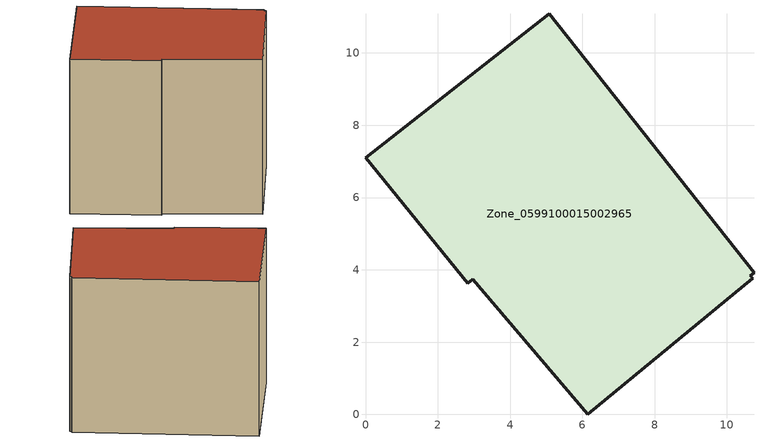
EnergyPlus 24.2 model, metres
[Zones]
Zone_0599100015002965
 floor ground (C_G): 0,7.1 5.09,11.09 10.75,3.92 10.65,3.84 10.71,3.76 6.14,0 2.96,3.74 2.83,3.63 z0.83
 wall outside (C_F): 5.09,11.09 0,7.1 2.83,3.63 2.96,3.74 6.14,0 10.71,3.76 10.65,3.84 10.75,3.92 5.09,11.09 z0.83:9.05
 roof outside (C_R): 10.75,3.92 5.09,11.09 0,7.1 2.83,3.63 2.96,3.74 6.14,0 10.71,3.76 10.65,3.84 z9.05
[BUILDING]
Pand.0599100015002965: North Axis=0; Terrain=City; Loads Convergence Tolerance Value=0.04; Temperature Convergence Tolerance Value=0.4; Solar Distribution=FullExterior; Maximum Number of Warmup Days=25; Minimum Number of Warmup Days=1
[Site:Location]
Rotterdam.The.Hague.AP_ZH_NLD Design_Conditions: Latitude=51.96; Longitude=4.45; Time Zone=1; Elevation=-4.5
[SITE:GROUNDTEMPERATURE:BUILDINGSURFACE]
18, 18, 18, 18, 18, 18, 18, 18, 18, 18, 18, 18
[MATERIAL] Thermal Absorptance=0.9; Solar Absorptance=0.7; Visible Absorptance=0.7
Name | Roughness | Thickness | Conductivity | Density | Specific Heat
G.TI.1975-1991 | MediumSmooth | 0.15 | 0.288461 | 540 | 1210
F.TI.1975-1991 | Rough | 0.3 | 0.230769 | 1920 | 840
R.TI.1975-1991 | MediumRough | 0.2 | 0.153846 | 1500 | 1000
[CONSTRUCTION]
C_G: G.TI.1975-1991
C_F: F.TI.1975-1991
C_R: R.TI.1975-1991
[ZONE]
Zone_0599100015002965: Type=1; Multiplier=1; Ceiling Height=Autocalculate; Volume=Autocalculate; Floor Area=autocalculate; Part of Total Floor Area=Yes
[ZONEINFILTRATION:DESIGNFLOWRATE]
Infil_Zone_0599100015002965: Zone or ZoneList or Space or SpaceList=Zone_0599100015002965; Schedule=AlwaysOn; Design Flow Rate Calculation Method=Flow/Area; Flow Rate per Floor Area=0.003; Constant Term Coefficient=1; Temperature Term Coefficient=0; Velocity Term Coefficient=0; Velocity Squared Term Coefficient=0
[HVACTEMPLATE:ZONE:IDEALLOADSAIRSYSTEM]
Zone_0599100015002965: Maximum Heating Supply Air Temperature=50; Minimum Cooling Supply Air Temperature=13; Maximum Heating Supply Air Humidity Ratio=0.0156; Minimum Cooling Supply Air Humidity Ratio=0.0077; Heating Limit=NoLimit; Cooling Limit=NoLimit; Dehumidification Control Type=ConstantSensibleHeatRatio; Cooling Sensible Heat Ratio=0.7; Dehumidification Setpoint=60; Humidification Control Type=None; Humidification Setpoint=30; Outdoor Air Method=None; Outdoor Air Flow Rate per Person=0.00944; Outdoor Air Flow Rate per Zone Floor Area=0; Outdoor Air Flow Rate per Zone=0; Demand Controlled Ventilation Type=None; Outdoor Air Economizer Type=NoEconomizer; Heat Recovery Type=None; Sensible Heat Recovery Effectiveness=0.7; Latent Heat Recovery Effectiveness=0.65
[ZONECONTROL:THERMOSTAT]
ThermostatControl_Zone_0599100015002965: Zone or ZoneList=Zone_0599100015002965; Control Type Schedule=DualSetpointControlType; Control 1=Thermostat_Zone_0599100015002965; Temperature Difference Between Cutout And Setpoint=0
[THERMOSTATSETPOINT:DUALSETPOINT]
Thermostat_Zone_0599100015002965: Heating Setpoint Temperature Schedule=HeatingSetpoint_Zone_0599100015002965; Cooling Setpoint Temperature Schedule=CoolingSetpoint_Zone_0599100015002965
[SCHEDULE:COMPACT]
HeatingSetpoint_Zone_0599100015002965: Through: 12/31, For: AllDays, Until: 24:00, 21
CoolingSetpoint_Zone_0599100015002965: Through: 12/31, For: AllDays, Until: 24:00, 24
DualSetpointControlType: Through: 12/31, For: AllDays, Until: 24:00, 4
AlwaysOn: Through: 12/31, For: AllDays, Until: 24:00, 1
